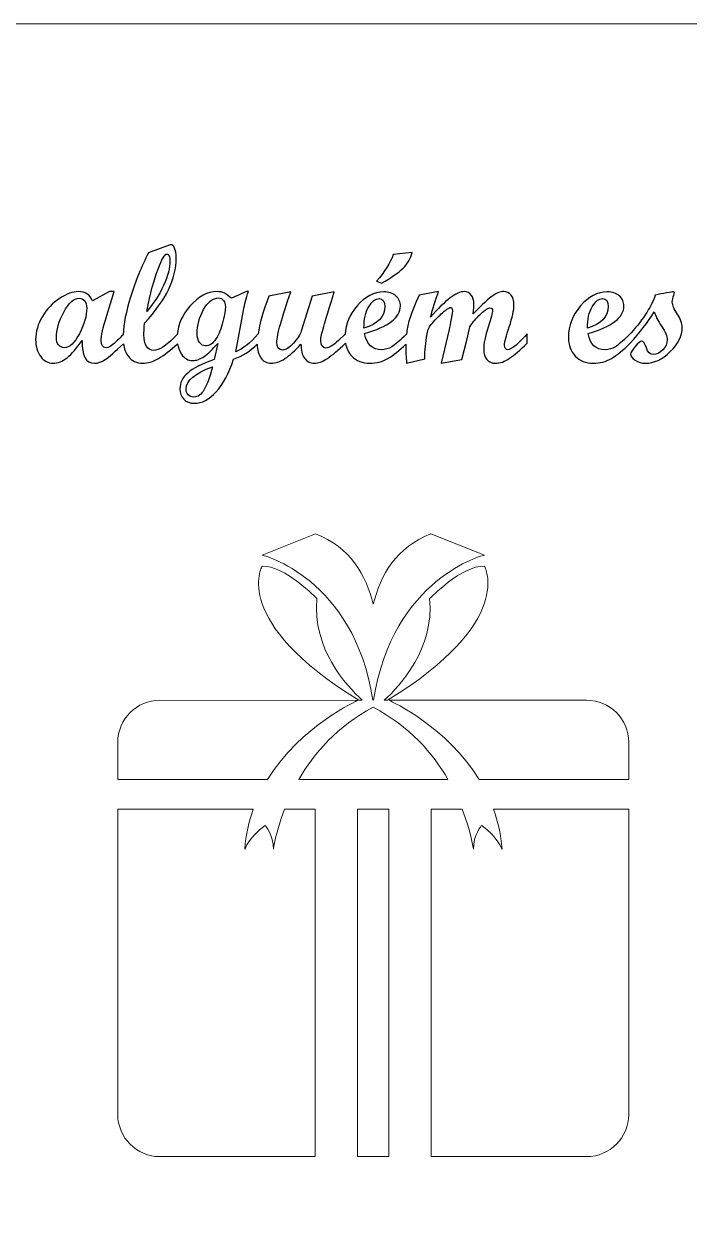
# Model space of a CAD drawing. Header units: millimetres. Extents: x 8111 to 9232, y 1489 to 2404.
# Drawn here: x 9042.8 to 9136.4, y 2107.6 to 2274.7 of the extents above; entities that cross this region are included whole.
import ezdxf

# ---------------------------------------------------------------- set-up
doc = ezdxf.new("R2010")
doc.units = ezdxf.units.MM
doc.header["$MEASUREMENT"] = 0
doc.layers.add('Camada 1', color=7, linetype='Continuous')

msp = doc.modelspace()

# ---------------------------------------------------------------- linework, layer by layer
at = {"layer": 'Camada 1', "color": 250, "lineweight": 20}
for points, knots in [([(8951.9421, 1934.7116), (9073.2673, 1934.7116), (9102.3449, 1934.7112), (9231.9422, 1934.7112), (9231.9422, 1934.7112), (9231.9422, 1934.7112), (9231.9422, 2274.7112), (9231.9422, 2274.7112), (9231.9422, 2274.7112), (9102.1938, 2274.7112), (9073.5808, 2274.7112), (8951.9421, 2274.7112), (8951.9421, 2274.7112), (8941.5139, 2274.7112), (8930.8703, 2274.7112), (8920.4421, 2274.7112), (8920.4421, 2274.7112), (8920.4421, 2274.7112), (8905.4421, 2274.7112), (8905.4421, 2274.7112), (8905.4421, 2274.7112), (8905.4421, 2274.7112), (8905.4421, 2271.7114), (8905.4421, 2271.7114), (8905.4421, 2271.7114), (8905.4421, 2271.7114), (8861.4421, 2271.7114), (8861.4421, 2271.7114), (8861.4421, 2271.7114), (8861.4421, 2271.7114), (8861.4421, 2274.7112), (8861.4421, 2274.7112), (8861.4421, 2274.7112), (8861.4421, 2274.7112), (8846.4421, 2274.7112), (8846.4421, 2274.7112), (8846.4421, 2274.7112), (8846.4421, 2274.7112), (8846.4421, 1934.7116), (8846.4421, 1934.7116), (8846.4421, 1934.7116), (8846.4421, 1934.7116), (8861.4421, 1934.7116), (8861.4421, 1934.7116), (8861.4421, 1934.7116), (8861.4421, 1934.7116), (8861.4421, 1937.7114), (8861.4421, 1937.7114), (8861.4421, 1937.7114), (8861.4421, 1937.7114), (8905.4421, 1937.7114), (8905.4421, 1937.7114), (8905.4421, 1937.7114), (8905.4421, 1937.7114), (8905.4421, 1934.7116), (8905.4421, 1934.7116), (8905.4421, 1934.7116), (8905.4421, 1934.7116), (8920.4421, 1934.7116), (8920.4421, 1934.7116), (8920.4421, 1934.7116), (8930.8703, 1934.7116), (8941.5139, 1934.7116), (8951.9421, 1934.7116)], [0, 0, 0, 0, 0.05882353, 0.05882353, 0.05882353, 0.05882353, 0.11764706, 0.11764706, 0.11764706, 0.11764706, 0.17647059, 0.17647059, 0.17647059, 0.17647059, 0.23529412, 0.23529412, 0.23529412, 0.23529412, 0.29411765, 0.29411765, 0.29411765, 0.29411765, 0.35294118, 0.35294118, 0.35294118, 0.35294118, 0.41176471, 0.41176471, 0.41176471, 0.41176471, 0.47058824, 0.47058824, 0.47058824, 0.47058824, 0.52941176, 0.52941176, 0.52941176, 0.52941176, 0.58823529, 0.58823529, 0.58823529, 0.58823529, 0.64705882, 0.64705882, 0.64705882, 0.64705882, 0.70588235, 0.70588235, 0.70588235, 0.70588235, 0.76470588, 0.76470588, 0.76470588, 0.76470588, 0.82352941, 0.82352941, 0.82352941, 0.82352941, 0.88235294, 0.88235294, 0.88235294, 0.88235294, 1, 1, 1, 1]), ([(9083.8436, 2202.977), (9088.661, 2201.1442), (9090.9461, 2197.2045), (9091.9449, 2193.0689), (9091.9449, 2193.0689), (9092.9504, 2197.2045), (9095.2272, 2201.1442), (9100.0496, 2202.977), (9100.0496, 2202.977), (9100.0496, 2202.977), (9107.5826, 2199.9965), (9107.5826, 2199.9965), (9107.5826, 2199.9965), (9107.5826, 2199.9965), (9094.6706, 2196.8471), (9091.9878, 2179.5826), (9091.9878, 2179.5826), (9091.9601, 2179.6179), (9091.9601, 2179.6255), (9091.9449, 2179.6877), (9091.9449, 2179.6877), (9091.934, 2179.6255), (9091.9281, 2179.6179), (9091.9046, 2179.5826), (9091.9046, 2179.5826), (9089.2226, 2196.8471), (9076.3047, 2199.9965), (9076.3047, 2199.9965), (9076.3047, 2199.9965), (9076.3047, 2199.9965), (9083.8436, 2202.977), (9083.8436, 2202.977)], [0, 0, 0, 0, 0.11111111, 0.11111111, 0.11111111, 0.11111111, 0.22222222, 0.22222222, 0.22222222, 0.22222222, 0.33333333, 0.33333333, 0.33333333, 0.33333333, 0.44444444, 0.44444444, 0.44444444, 0.44444444, 0.55555556, 0.55555556, 0.55555556, 0.55555556, 0.66666667, 0.66666667, 0.66666667, 0.66666667, 0.77777778, 0.77777778, 0.77777778, 0.77777778, 1, 1, 1, 1]), ([(9076.3047, 2198.421), (9079.4583, 2198.595), (9084.0176, 2193.8642), (9084.0176, 2193.8642), (9084.0176, 2193.8642), (9083.3425, 2186.8676), (9088.1305, 2181.6449), (9090.4013, 2179.5826), (9090.4013, 2179.5826), (9090.4013, 2179.5826), (9089.9297, 2179.5826), (9089.9297, 2179.5826), (9089.9297, 2179.5826), (9071.8412, 2190.6391), (9076.3047, 2198.421), (9076.3047, 2198.421)], [0, 0, 0, 0, 0.2, 0.2, 0.2, 0.2, 0.4, 0.4, 0.4, 0.4, 0.6, 0.6, 0.6, 0.6, 1, 1, 1, 1]), ([(9093.9585, 2179.5826), (9093.9585, 2179.5826), (9093.4894, 2179.5826), (9093.4894, 2179.5826), (9093.4894, 2179.5826), (9095.7568, 2181.6449), (9100.5448, 2186.8676), (9099.8756, 2193.8642), (9099.8756, 2193.8642), (9099.8756, 2193.8642), (9104.429, 2198.595), (9107.5826, 2198.421), (9107.5826, 2198.421), (9107.5826, 2198.421), (9112.0495, 2190.6391), (9093.9585, 2179.5826)], [0, 0, 0, 0, 0.2, 0.2, 0.2, 0.2, 0.4, 0.4, 0.4, 0.4, 0.6, 0.6, 0.6, 0.6, 1, 1, 1, 1]), ([(9056.0152, 2173.6512), (9056.0152, 2176.9267), (9058.6711, 2179.5826), (9061.9466, 2179.5826), (9061.9466, 2179.5826), (9061.9466, 2179.5826), (9089.7851, 2179.5641), (9089.7851, 2179.5641), (9089.7851, 2179.5641), (9089.7699, 2179.5641), (9081.7586, 2176.0187), (9077.095, 2168.4504), (9077.095, 2168.4504), (9077.095, 2168.4504), (9056.0152, 2168.4504), (9056.0152, 2168.4504), (9056.0152, 2168.4504), (9056.0152, 2168.4504), (9056.0152, 2173.6512), (9056.0152, 2173.6512)], [0, 0, 0, 0, 0.16666667, 0.16666667, 0.16666667, 0.16666667, 0.33333333, 0.33333333, 0.33333333, 0.33333333, 0.5, 0.5, 0.5, 0.5, 0.66666667, 0.66666667, 0.66666667, 0.66666667, 1, 1, 1, 1]), ([(9121.9407, 2179.5826), (9125.2162, 2179.5826), (9127.8696, 2176.9267), (9127.8696, 2173.6512), (9127.8696, 2173.6512), (9127.8696, 2173.6512), (9127.8696, 2168.4504), (9127.8696, 2168.4504), (9127.8696, 2168.4504), (9127.8696, 2168.4504), (9106.8386, 2168.4504), (9106.8386, 2168.4504), (9106.8386, 2168.4504), (9102.3146, 2175.7985), (9094.6328, 2179.3514), (9094.1846, 2179.5683), (9094.1846, 2179.5683), (9094.1846, 2179.5683), (9121.9407, 2179.5826), (9121.9407, 2179.5826)], [0, 0, 0, 0, 0.16666667, 0.16666667, 0.16666667, 0.16666667, 0.33333333, 0.33333333, 0.33333333, 0.33333333, 0.5, 0.5, 0.5, 0.5, 0.66666667, 0.66666667, 0.66666667, 0.66666667, 1, 1, 1, 1]), ([(9081.4895, 2168.4504), (9083.5922, 2172.0925), (9086.8736, 2175.9599), (9091.9483, 2178.5838), (9091.9483, 2178.5838), (9097.0431, 2175.9599), (9100.3447, 2172.0975), (9102.4474, 2168.4504), (9102.4474, 2168.4504), (9102.4474, 2168.4504), (9081.4895, 2168.4504), (9081.4895, 2168.4504)], [0, 0, 0, 0, 0.25, 0.25, 0.25, 0.25, 0.5, 0.5, 0.5, 0.5, 1, 1, 1, 1]), ([(9056.0152, 2164.2467), (9056.0152, 2164.2467), (9075.0797, 2164.2467), (9075.0797, 2164.2467), (9075.0797, 2164.2467), (9074.4626, 2162.519), (9074.0221, 2160.6551), (9073.8859, 2158.6189), (9073.8859, 2158.6189), (9073.8859, 2158.6189), (9074.4307, 2160.3188), (9076.7419, 2161.9683), (9076.7419, 2161.9683), (9076.7419, 2161.9683), (9077.95, 2160.5946), (9077.8979, 2158.6146), (9077.8979, 2158.6146), (9077.8979, 2158.6146), (9078.2216, 2161.0116), (9079.4793, 2164.2467), (9079.4793, 2164.2467), (9079.4793, 2164.2467), (9083.7948, 2164.2467), (9083.7948, 2164.2467), (9083.7948, 2164.2467), (9083.7948, 2164.2467), (9083.7948, 2115.4016), (9083.7948, 2115.4016), (9083.7948, 2115.4016), (9083.7948, 2115.4016), (9061.9466, 2115.4016), (9061.9466, 2115.4016), (9061.9466, 2115.4016), (9058.6711, 2115.4016), (9056.0152, 2118.0592), (9056.0152, 2121.3347), (9056.0152, 2121.3347), (9056.0152, 2121.3347), (9056.0152, 2164.2467), (9056.0152, 2164.2467)], [0, 0, 0, 0, 0.09090909, 0.09090909, 0.09090909, 0.09090909, 0.18181818, 0.18181818, 0.18181818, 0.18181818, 0.27272727, 0.27272727, 0.27272727, 0.27272727, 0.36363636, 0.36363636, 0.36363636, 0.36363636, 0.45454545, 0.45454545, 0.45454545, 0.45454545, 0.54545455, 0.54545455, 0.54545455, 0.54545455, 0.63636364, 0.63636364, 0.63636364, 0.63636364, 0.72727273, 0.72727273, 0.72727273, 0.72727273, 0.81818182, 0.81818182, 0.81818182, 0.81818182, 1, 1, 1, 1]), ([(9094.1317, 2164.2467), (9094.1317, 2164.2467), (9094.1317, 2115.4016), (9094.1317, 2115.4016), (9094.1317, 2115.4016), (9094.1317, 2115.4016), (9089.7523, 2115.4016), (9089.7523, 2115.4016), (9089.7523, 2115.4016), (9089.7523, 2115.4016), (9089.7523, 2164.2467), (9089.7523, 2164.2467), (9089.7523, 2164.2467), (9089.7523, 2164.2467), (9094.1317, 2164.2467), (9094.1317, 2164.2467)], [0, 0, 0, 0, 0.2, 0.2, 0.2, 0.2, 0.4, 0.4, 0.4, 0.4, 0.6, 0.6, 0.6, 0.6, 1, 1, 1, 1]), ([(9100.0933, 2164.2467), (9100.0933, 2164.2467), (9104.461, 2164.2467), (9104.461, 2164.2467), (9104.461, 2164.2467), (9105.712, 2161.0116), (9106.0424, 2158.6146), (9106.0424, 2158.6146), (9106.0424, 2158.6146), (9105.9844, 2160.5946), (9107.195, 2161.9683), (9107.195, 2161.9683), (9107.195, 2161.9683), (9109.5037, 2160.3188), (9110.0535, 2158.6189), (9110.0535, 2158.6189), (9110.0535, 2158.6189), (9109.9089, 2160.6551), (9109.4718, 2162.519), (9108.8547, 2164.2467), (9108.8547, 2164.2467), (9108.8547, 2164.2467), (9127.8696, 2164.2467), (9127.8696, 2164.2467), (9127.8696, 2164.2467), (9127.8696, 2164.2467), (9127.8696, 2121.3347), (9127.8696, 2121.3347), (9127.8696, 2121.3347), (9127.8696, 2118.0592), (9125.2162, 2115.4016), (9121.9407, 2115.4016), (9121.9407, 2115.4016), (9121.9407, 2115.4016), (9100.0933, 2115.4016), (9100.0933, 2115.4016), (9100.0933, 2115.4016), (9100.0933, 2115.4016), (9100.0933, 2164.2467), (9100.0933, 2164.2467)], [0, 0, 0, 0, 0.09090909, 0.09090909, 0.09090909, 0.09090909, 0.18181818, 0.18181818, 0.18181818, 0.18181818, 0.27272727, 0.27272727, 0.27272727, 0.27272727, 0.36363636, 0.36363636, 0.36363636, 0.36363636, 0.45454545, 0.45454545, 0.45454545, 0.45454545, 0.54545455, 0.54545455, 0.54545455, 0.54545455, 0.63636364, 0.63636364, 0.63636364, 0.63636364, 0.72727273, 0.72727273, 0.72727273, 0.72727273, 0.81818182, 0.81818182, 0.81818182, 0.81818182, 1, 1, 1, 1])]:
    msp.add_open_spline(points, degree=3, knots=knots, dxfattribs=at)
at = {"layer": 'Camada 1', "color": 114}
for points, knots in [([(9113.5795, 2229.772), (9112.6217, 2228.8377), (9111.8013, 2228.139), (9111.1182, 2227.6718), (9111.1182, 2227.6718), (9110.4352, 2227.2047), (9109.7718, 2226.9692), (9109.1241, 2226.9692), (9109.1241, 2226.9692), (9108.6177, 2226.9692), (9108.2173, 2227.1458), (9107.9228, 2227.4952), (9107.9228, 2227.4952), (9107.6284, 2227.8446), (9107.4793, 2228.3117), (9107.4793, 2228.9044), (9107.4793, 2228.9044), (9107.4793, 2229.7327), (9107.6873, 2230.7848), (9108.0995, 2232.0606), (9108.0995, 2232.0606), (9108.5156, 2233.3364), (9108.7197, 2234.1097), (9108.7197, 2234.3806), (9108.7197, 2234.3806), (9108.7197, 2234.62), (9108.5941, 2234.7417), (9108.3389, 2234.7417), (9108.3389, 2234.7417), (9108.2644, 2234.7417), (9108.1702, 2234.7142), (9108.0642, 2234.6632), (9108.0642, 2234.6632), (9107.9464, 2234.6082), (9107.8169, 2234.5337), (9107.6716, 2234.4316), (9107.6716, 2234.4316), (9107.5264, 2234.3256), (9107.3654, 2234.1961), (9107.1966, 2234.043), (9107.1966, 2234.043), (9107.0278, 2233.8899), (9106.8512, 2233.7172), (9106.6667, 2233.517), (9106.6667, 2233.517), (9106.4665, 2233.3207), (9106.2663, 2233.1008), (9106.0661, 2232.8653), (9106.0661, 2232.8653), (9105.7285, 2232.4688), (9105.5283, 2232.1391), (9105.4655, 2231.8722), (9105.4655, 2231.8722), (9105.4655, 2231.8722), (9105.0925, 2230.2195), (9105.0925, 2230.2195), (9105.0925, 2230.2195), (9105.0925, 2230.2195), (9104.4095, 2227.4991), (9104.4095, 2227.4991), (9104.4095, 2227.4991), (9104.4095, 2227.4991), (9101.4967, 2226.9692), (9101.4967, 2226.9692), (9101.4967, 2226.9692), (9101.4967, 2226.9692), (9102.6116, 2231.7151), (9102.6116, 2231.7151), (9102.6116, 2231.7151), (9102.698, 2232.0606), (9102.7961, 2232.567), (9102.9099, 2233.2304), (9102.9099, 2233.2304), (9103.0277, 2233.8938), (9103.0827, 2234.2942), (9103.0827, 2234.4237), (9103.0827, 2234.4237), (9103.0827, 2234.6828), (9102.9963, 2234.8124), (9102.8196, 2234.8124), (9102.8196, 2234.8124), (9102.7647, 2234.8124), (9102.6901, 2234.7849), (9102.588, 2234.7299), (9102.588, 2234.7299), (9102.4742, 2234.6789), (9102.3447, 2234.5965), (9102.1994, 2234.4905), (9102.1994, 2234.4905), (9102.0306, 2234.3688), (9101.85, 2234.2196), (9101.6616, 2234.0508), (9101.6616, 2234.0508), (9101.4536, 2233.8663), (9101.2298, 2233.6583), (9100.9943, 2233.4188), (9100.9943, 2233.4188), (9100.743, 2233.1676), (9100.48, 2232.8849), (9100.2131, 2232.5787), (9100.2131, 2232.5787), (9099.848, 2232.1626), (9099.6164, 2231.6798), (9099.5261, 2231.1263), (9099.5261, 2231.1263), (9099.4044, 2230.4668), (9099.322, 2229.8741), (9099.2788, 2229.352), (9099.2788, 2229.352), (9099.2278, 2228.8299), (9099.1964, 2228.2489), (9099.1885, 2227.6051), (9099.1885, 2227.6051), (9099.1885, 2227.6051), (9096.6212, 2226.9927), (9096.6212, 2226.9927), (9096.6212, 2226.9927), (9096.5584, 2227.876), (9096.527, 2228.614), (9096.527, 2229.2067), (9096.527, 2229.2067), (9096.527, 2229.362), (9096.5288, 2229.515), (9096.5323, 2229.6658), (9096.5323, 2229.6658), (9095.6024, 2228.7618), (9094.7669, 2228.0906), (9094.0186, 2227.6522), (9094.0186, 2227.6522), (9093.2453, 2227.1968), (9092.3896, 2226.9692), (9091.4553, 2226.9692), (9091.4553, 2226.9692), (9090.415, 2226.9692), (9089.5749, 2227.3028), (9088.9351, 2227.9702), (9088.9351, 2227.9702), (9088.4682, 2228.4599), (9088.1707, 2229.0606), (9088.0439, 2229.7719), (9088.0439, 2229.7719), (9087.0311, 2228.8141), (9086.1872, 2228.1076), (9085.5042, 2227.6522), (9085.5042, 2227.6522), (9084.8211, 2227.1968), (9084.2088, 2226.9692), (9083.6631, 2226.9692), (9083.6631, 2226.9692), (9083.0586, 2226.9692), (9082.5954, 2227.2125), (9082.2695, 2227.6954), (9082.2695, 2227.6954), (9081.9437, 2228.1782), (9081.7789, 2228.8338), (9081.7789, 2229.666), (9081.7789, 2229.666), (9080.9388, 2228.7435), (9080.1812, 2228.0644), (9079.5177, 2227.6247), (9079.5177, 2227.6247), (9078.8504, 2227.189), (9078.1988, 2226.9692), (9077.5628, 2226.9692), (9077.5628, 2226.9692), (9076.9818, 2226.9692), (9076.5108, 2227.2086), (9076.1614, 2227.6915), (9076.1614, 2227.6915), (9075.8086, 2228.1736), (9075.632, 2228.824), (9075.6315, 2229.6506), (9075.6315, 2229.6506), (9074.6873, 2228.7033), (9073.5724, 2227.9981), (9072.283, 2227.5384), (9072.283, 2227.5384), (9071.647, 2225.552), (9070.8384, 2224.025), (9069.8609, 2222.9494), (9069.8609, 2222.9494), (9068.8835, 2221.8777), (9067.8471, 2221.3399), (9066.7519, 2221.3399), (9066.7519, 2221.3399), (9066.1513, 2221.3399), (9065.6684, 2221.5284), (9065.3034, 2221.9052), (9065.3034, 2221.9052), (9064.9344, 2222.2781), (9064.7499, 2222.7728), (9064.7499, 2223.3851), (9064.7499, 2223.3851), (9064.7499, 2224.2056), (9065.1149, 2224.9436), (9065.849, 2225.5952), (9065.849, 2225.5952), (9066.5792, 2226.2469), (9067.8236, 2226.8749), (9069.5783, 2227.4795), (9069.5783, 2227.4795), (9069.5783, 2227.4795), (9070.0729, 2229.7484), (9070.0729, 2229.7484), (9070.0729, 2229.7484), (9069.3388, 2228.9202), (9068.7029, 2228.3156), (9068.1651, 2227.927), (9068.1651, 2227.927), (9067.6273, 2227.5384), (9067.0895, 2227.346), (9066.5438, 2227.346), (9066.5438, 2227.346), (9065.9079, 2227.346), (9065.3897, 2227.6444), (9064.9815, 2228.245), (9064.9815, 2228.245), (9064.7055, 2228.6549), (9064.5229, 2229.1471), (9064.4347, 2229.7241), (9064.4347, 2229.7241), (9063.416, 2228.7907), (9062.5188, 2228.1), (9061.7468, 2227.6522), (9061.7468, 2227.6522), (9060.9578, 2227.1968), (9060.212, 2226.9692), (9059.4975, 2226.9692), (9059.4975, 2226.9692), (9058.6771, 2226.9692), (9058.0176, 2227.2871), (9057.5151, 2227.9231), (9057.5151, 2227.9231), (9057.1411, 2228.3965), (9056.9064, 2228.9917), (9056.8107, 2229.7071), (9056.8107, 2229.7071), (9055.6216, 2228.5816), (9054.7652, 2227.8419), (9054.2452, 2227.4991), (9054.2452, 2227.4991), (9053.7152, 2227.1458), (9053.2128, 2226.9692), (9052.7299, 2226.9692), (9052.7299, 2226.9692), (9051.5169, 2226.9692), (9050.9438, 2228.0408), (9051.0145, 2230.1842), (9051.0145, 2230.1842), (9050.249, 2229.085), (9049.5424, 2228.2764), (9048.8947, 2227.7543), (9048.8947, 2227.7543), (9048.247, 2227.2322), (9047.5796, 2226.9692), (9046.8887, 2226.9692), (9046.8887, 2226.9692), (9046.2175, 2226.9692), (9045.6443, 2227.2871), (9045.1733, 2227.9191), (9045.1733, 2227.9191), (9044.7022, 2228.5551), (9044.4667, 2229.3323), (9044.4667, 2230.2509), (9044.4667, 2230.2509), (9044.4667, 2231.405), (9044.7807, 2232.5042), (9045.4127, 2233.5484), (9045.4127, 2233.5484), (9046.0447, 2234.5925), (9046.8573, 2235.4365), (9047.8426, 2236.0803), (9047.8426, 2236.0803), (9048.8319, 2236.728), (9049.7073, 2237.0499), (9050.4649, 2237.0499), (9050.4649, 2237.0499), (9051.4227, 2237.0499), (9052.094, 2236.6103), (9052.4748, 2235.727), (9052.4748, 2235.727), (9052.4748, 2235.727), (9054.8379, 2237.0499), (9054.8379, 2237.0499), (9054.8379, 2237.0499), (9054.8379, 2237.0499), (9055.4856, 2237.0499), (9055.4856, 2237.0499), (9055.4856, 2237.0499), (9055.4856, 2237.0499), (9054.465, 2233.6622), (9054.465, 2233.6622), (9054.465, 2233.6622), (9053.9351, 2231.9585), (9053.672, 2230.7926), (9053.672, 2230.1606), (9053.672, 2230.1606), (9053.672, 2229.4933), (9053.9076, 2229.1596), (9054.3747, 2229.1596), (9054.3747, 2229.1596), (9054.6731, 2229.1596), (9055.0028, 2229.3206), (9055.36, 2229.6385), (9055.36, 2229.6385), (9055.7012, 2229.9389), (9056.1719, 2230.3862), (9056.7721, 2230.9841), (9056.7721, 2230.9841), (9056.8355, 2232.4925), (9057.1808, 2234.2584), (9057.8056, 2236.2845), (9057.8056, 2236.2845), (9058.5004, 2238.5377), (9059.3483, 2240.6182), (9060.3415, 2242.5182), (9060.3415, 2242.5182), (9060.3415, 2242.5182), (9063.2621, 2243.5977), (9063.2621, 2243.5977), (9063.2621, 2243.5977), (9063.3524, 2243.6291), (9063.423, 2243.6448), (9063.4702, 2243.6448), (9063.4702, 2243.6448), (9063.69, 2243.6448), (9063.8745, 2243.4839), (9064.0158, 2243.1581), (9064.0158, 2243.1581), (9064.1571, 2242.8322), (9064.2278, 2242.3926), (9064.2278, 2241.8391), (9064.2278, 2241.8391), (9064.2278, 2240.2767), (9063.8666, 2238.7615), (9063.1483, 2237.2972), (9063.1483, 2237.2972), (9062.4299, 2235.833), (9061.3033, 2234.2667), (9059.7723, 2232.6062), (9059.7723, 2232.6062), (9059.7134, 2231.8054), (9059.682, 2231.2558), (9059.682, 2230.9575), (9059.682, 2230.9575), (9059.682, 2230.2902), (9059.8037, 2229.7602), (9060.051, 2229.3716), (9060.051, 2229.3716), (9060.2944, 2228.979), (9060.6202, 2228.7828), (9061.0285, 2228.7828), (9061.0285, 2228.7828), (9061.4407, 2228.7828), (9061.8803, 2228.9319), (9062.3475, 2229.2303), (9062.3475, 2229.2303), (9062.7982, 2229.5181), (9063.479, 2230.1056), (9064.3867, 2230.9928), (9064.3867, 2230.9928), (9064.4818, 2232.4072), (9065.0739, 2233.7426), (9066.1631, 2234.993), (9066.1631, 2234.993), (9067.3564, 2236.363), (9068.6244, 2237.0499), (9069.9708, 2237.0499), (9069.9708, 2237.0499), (9070.7128, 2237.0499), (9071.3722, 2236.7359), (9071.9493, 2236.1078), (9071.9493, 2236.1078), (9072.2947, 2236.2334), (9072.7462, 2236.4218), (9073.2958, 2236.6731), (9073.2958, 2236.6731), (9073.2958, 2236.6731), (9074.1162, 2237.0499), (9074.1162, 2237.0499), (9074.1162, 2237.0499), (9074.1162, 2237.0499), (9074.3792, 2237.0499), (9074.3792, 2237.0499), (9074.3792, 2237.0499), (9074.0769, 2236.1392), (9073.8453, 2235.252), (9073.6844, 2234.3884), (9073.6844, 2234.3884), (9073.6844, 2234.3884), (9072.597, 2228.5943), (9072.597, 2228.5943), (9072.597, 2228.5943), (9073.622, 2228.9841), (9074.6702, 2229.8149), (9075.7493, 2231.0869), (9075.7493, 2231.0869), (9075.9612, 2232.5057), (9076.4589, 2234.2734), (9077.2409, 2236.3904), (9077.2409, 2236.3904), (9077.2409, 2236.3904), (9080.3343, 2237.0107), (9080.3343, 2237.0107), (9080.3343, 2237.0107), (9079.0585, 2233.3246), (9078.4068, 2230.9614), (9078.3872, 2229.9251), (9078.3872, 2229.9251), (9078.3872, 2229.191), (9078.6659, 2228.8259), (9079.2194, 2228.8259), (9079.2194, 2228.8259), (9079.6237, 2228.8259), (9080.1184, 2229.1478), (9080.715, 2229.7916), (9080.715, 2229.7916), (9081.3078, 2230.4393), (9081.6807, 2231.0046), (9081.826, 2231.4835), (9081.826, 2231.4835), (9081.826, 2231.4835), (9083.3334, 2236.3904), (9083.3334, 2236.3904), (9083.3334, 2236.3904), (9083.3334, 2236.3904), (9086.4659, 2237.0028), (9086.4659, 2237.0028), (9086.4659, 2237.0028), (9085.7436, 2234.7025), (9085.2451, 2233.0812), (9084.9742, 2232.1509), (9084.9742, 2232.1509), (9084.7073, 2231.2166), (9084.5699, 2230.561), (9084.5699, 2230.1842), (9084.5699, 2230.1842), (9084.5699, 2229.4658), (9084.8172, 2229.1086), (9085.3079, 2229.1086), (9085.3079, 2229.1086), (9085.7044, 2229.1086), (9086.2971, 2229.4697), (9087.0783, 2230.192), (9087.0783, 2230.192), (9087.0783, 2230.192), (9087.9867, 2231.0377), (9087.9867, 2231.0377), (9087.9867, 2231.0377), (9088.0781, 2232.497), (9088.6385, 2233.8262), (9089.6652, 2235.0283), (9089.6652, 2235.0283), (9090.7919, 2236.3433), (9092.0402, 2237.0028), (9093.4141, 2237.0028), (9093.4141, 2237.0028), (9094.1246, 2237.0028), (9094.6978, 2236.8183), (9095.1256, 2236.4493), (9095.1256, 2236.4493), (9095.5535, 2236.0843), (9095.7694, 2235.6014), (9095.7694, 2235.0008), (9095.7694, 2235.0008), (9095.7694, 2233.4149), (9094.0893, 2232.1273), (9090.7251, 2231.1381), (9090.7251, 2231.1381), (9091.0313, 2229.6307), (9091.8321, 2228.877), (9093.1236, 2228.877), (9093.1236, 2228.877), (9093.6261, 2228.877), (9094.1089, 2229.0144), (9094.5682, 2229.2852), (9094.5682, 2229.2852), (9095.0207, 2229.5544), (9095.7097, 2230.1492), (9096.6235, 2231.0734), (9096.6235, 2231.0734), (9096.6959, 2231.7276), (9096.809, 2232.3302), (9096.9628, 2232.881), (9096.9628, 2232.881), (9097.2532, 2233.9252), (9097.7282, 2235.1421), (9098.3877, 2236.5318), (9098.3877, 2236.5318), (9098.3877, 2236.5318), (9101.1434, 2237.0499), (9101.1434, 2237.0499), (9101.1434, 2237.0499), (9100.6567, 2235.8173), (9100.2798, 2234.6161), (9100.009, 2233.4502), (9100.009, 2233.4502), (9102.0738, 2235.8487), (9103.6519, 2237.0499), (9104.751, 2237.0499), (9104.751, 2237.0499), (9105.1514, 2237.0499), (9105.4733, 2236.8851), (9105.7245, 2236.5592), (9105.7245, 2236.5592), (9105.9719, 2236.2334), (9106.0975, 2235.8055), (9106.0975, 2235.2756), (9106.0975, 2235.2756), (9106.0975, 2235.0283), (9106.0582, 2234.5768), (9105.9836, 2233.9174), (9105.9836, 2233.9174), (9107.2712, 2235.2128), (9108.1976, 2236.0607), (9108.759, 2236.4572), (9108.759, 2236.4572), (9109.3164, 2236.8537), (9109.8346, 2237.0499), (9110.3096, 2237.0499), (9110.3096, 2237.0499), (9110.7296, 2237.0499), (9111.0711, 2236.8811), (9111.3381, 2236.5435), (9111.3381, 2236.5435), (9111.605, 2236.2059), (9111.7385, 2235.7781), (9111.7385, 2235.256), (9111.7385, 2235.256), (9111.7385, 2234.4355), (9111.5186, 2233.3796), (9111.0711, 2232.0881), (9111.0711, 2232.0881), (9110.6275, 2230.7926), (9110.4038, 2229.9408), (9110.4038, 2229.5247), (9110.4038, 2229.5247), (9110.4038, 2229.0929), (9110.5608, 2228.877), (9110.8748, 2228.877), (9110.8748, 2228.877), (9111.075, 2228.877), (9111.3538, 2229.0104), (9111.711, 2229.2734), (9111.711, 2229.2734), (9112.0682, 2229.5365), (9112.6884, 2230.141), (9113.5795, 2231.091), (9113.5795, 2231.091), (9113.5795, 2231.091), (9113.5795, 2229.772), (9113.5795, 2229.772)], [0, 0, 0, 0, 0.00719424, 0.00719424, 0.00719424, 0.00719424, 0.01438849, 0.01438849, 0.01438849, 0.01438849, 0.02158273, 0.02158273, 0.02158273, 0.02158273, 0.02877698, 0.02877698, 0.02877698, 0.02877698, 0.03597122, 0.03597122, 0.03597122, 0.03597122, 0.04316547, 0.04316547, 0.04316547, 0.04316547, 0.05035971, 0.05035971, 0.05035971, 0.05035971, 0.05755396, 0.05755396, 0.05755396, 0.05755396, 0.0647482, 0.0647482, 0.0647482, 0.0647482, 0.07194245, 0.07194245, 0.07194245, 0.07194245, 0.07913669, 0.07913669, 0.07913669, 0.07913669, 0.08633094, 0.08633094, 0.08633094, 0.08633094, 0.09352518, 0.09352518, 0.09352518, 0.09352518, 0.10071942, 0.10071942, 0.10071942, 0.10071942, 0.10791367, 0.10791367, 0.10791367, 0.10791367, 0.11510791, 0.11510791, 0.11510791, 0.11510791, 0.12230216, 0.12230216, 0.12230216, 0.12230216, 0.1294964, 0.1294964, 0.1294964, 0.1294964, 0.13669065, 0.13669065, 0.13669065, 0.13669065, 0.14388489, 0.14388489, 0.14388489, 0.14388489, 0.15107914, 0.15107914, 0.15107914, 0.15107914, 0.15827338, 0.15827338, 0.15827338, 0.15827338, 0.16546763, 0.16546763, 0.16546763, 0.16546763, 0.17266187, 0.17266187, 0.17266187, 0.17266187, 0.17985612, 0.17985612, 0.17985612, 0.17985612, 0.18705036, 0.18705036, 0.18705036, 0.18705036, 0.1942446, 0.1942446, 0.1942446, 0.1942446, 0.20143885, 0.20143885, 0.20143885, 0.20143885, 0.20863309, 0.20863309, 0.20863309, 0.20863309, 0.21582734, 0.21582734, 0.21582734, 0.21582734, 0.22302158, 0.22302158, 0.22302158, 0.22302158, 0.23021583, 0.23021583, 0.23021583, 0.23021583, 0.23741007, 0.23741007, 0.23741007, 0.23741007, 0.24460432, 0.24460432, 0.24460432, 0.24460432, 0.25179856, 0.25179856, 0.25179856, 0.25179856, 0.25899281, 0.25899281, 0.25899281, 0.25899281, 0.26618705, 0.26618705, 0.26618705, 0.26618705, 0.27338129, 0.27338129, 0.27338129, 0.27338129, 0.28057554, 0.28057554, 0.28057554, 0.28057554, 0.28776978, 0.28776978, 0.28776978, 0.28776978, 0.29496403, 0.29496403, 0.29496403, 0.29496403, 0.30215827, 0.30215827, 0.30215827, 0.30215827, 0.30935252, 0.30935252, 0.30935252, 0.30935252, 0.31654676, 0.31654676, 0.31654676, 0.31654676, 0.32374101, 0.32374101, 0.32374101, 0.32374101, 0.33093525, 0.33093525, 0.33093525, 0.33093525, 0.3381295, 0.3381295, 0.3381295, 0.3381295, 0.34532374, 0.34532374, 0.34532374, 0.34532374, 0.35251799, 0.35251799, 0.35251799, 0.35251799, 0.35971223, 0.35971223, 0.35971223, 0.35971223, 0.36690647, 0.36690647, 0.36690647, 0.36690647, 0.37410072, 0.37410072, 0.37410072, 0.37410072, 0.38129496, 0.38129496, 0.38129496, 0.38129496, 0.38848921, 0.38848921, 0.38848921, 0.38848921, 0.39568345, 0.39568345, 0.39568345, 0.39568345, 0.4028777, 0.4028777, 0.4028777, 0.4028777, 0.41007194, 0.41007194, 0.41007194, 0.41007194, 0.41726619, 0.41726619, 0.41726619, 0.41726619, 0.42446043, 0.42446043, 0.42446043, 0.42446043, 0.43165468, 0.43165468, 0.43165468, 0.43165468, 0.43884892, 0.43884892, 0.43884892, 0.43884892, 0.44604317, 0.44604317, 0.44604317, 0.44604317, 0.45323741, 0.45323741, 0.45323741, 0.45323741, 0.46043165, 0.46043165, 0.46043165, 0.46043165, 0.4676259, 0.4676259, 0.4676259, 0.4676259, 0.47482014, 0.47482014, 0.47482014, 0.47482014, 0.48201439, 0.48201439, 0.48201439, 0.48201439, 0.48920863, 0.48920863, 0.48920863, 0.48920863, 0.49640288, 0.49640288, 0.49640288, 0.49640288, 0.50359712, 0.50359712, 0.50359712, 0.50359712, 0.51079137, 0.51079137, 0.51079137, 0.51079137, 0.51798561, 0.51798561, 0.51798561, 0.51798561, 0.52517986, 0.52517986, 0.52517986, 0.52517986, 0.5323741, 0.5323741, 0.5323741, 0.5323741, 0.53956835, 0.53956835, 0.53956835, 0.53956835, 0.54676259, 0.54676259, 0.54676259, 0.54676259, 0.55395683, 0.55395683, 0.55395683, 0.55395683, 0.56115108, 0.56115108, 0.56115108, 0.56115108, 0.56834532, 0.56834532, 0.56834532, 0.56834532, 0.57553957, 0.57553957, 0.57553957, 0.57553957, 0.58273381, 0.58273381, 0.58273381, 0.58273381, 0.58992806, 0.58992806, 0.58992806, 0.58992806, 0.5971223, 0.5971223, 0.5971223, 0.5971223, 0.60431655, 0.60431655, 0.60431655, 0.60431655, 0.61151079, 0.61151079, 0.61151079, 0.61151079, 0.61870504, 0.61870504, 0.61870504, 0.61870504, 0.62589928, 0.62589928, 0.62589928, 0.62589928, 0.63309353, 0.63309353, 0.63309353, 0.63309353, 0.64028777, 0.64028777, 0.64028777, 0.64028777, 0.64748201, 0.64748201, 0.64748201, 0.64748201, 0.65467626, 0.65467626, 0.65467626, 0.65467626, 0.6618705, 0.6618705, 0.6618705, 0.6618705, 0.66906475, 0.66906475, 0.66906475, 0.66906475, 0.67625899, 0.67625899, 0.67625899, 0.67625899, 0.68345324, 0.68345324, 0.68345324, 0.68345324, 0.69064748, 0.69064748, 0.69064748, 0.69064748, 0.69784173, 0.69784173, 0.69784173, 0.69784173, 0.70503597, 0.70503597, 0.70503597, 0.70503597, 0.71223022, 0.71223022, 0.71223022, 0.71223022, 0.71942446, 0.71942446, 0.71942446, 0.71942446, 0.72661871, 0.72661871, 0.72661871, 0.72661871, 0.73381295, 0.73381295, 0.73381295, 0.73381295, 0.74100719, 0.74100719, 0.74100719, 0.74100719, 0.74820144, 0.74820144, 0.74820144, 0.74820144, 0.75539568, 0.75539568, 0.75539568, 0.75539568, 0.76258993, 0.76258993, 0.76258993, 0.76258993, 0.76978417, 0.76978417, 0.76978417, 0.76978417, 0.77697842, 0.77697842, 0.77697842, 0.77697842, 0.78417266, 0.78417266, 0.78417266, 0.78417266, 0.79136691, 0.79136691, 0.79136691, 0.79136691, 0.79856115, 0.79856115, 0.79856115, 0.79856115, 0.8057554, 0.8057554, 0.8057554, 0.8057554, 0.81294964, 0.81294964, 0.81294964, 0.81294964, 0.82014388, 0.82014388, 0.82014388, 0.82014388, 0.82733813, 0.82733813, 0.82733813, 0.82733813, 0.83453237, 0.83453237, 0.83453237, 0.83453237, 0.84172662, 0.84172662, 0.84172662, 0.84172662, 0.84892086, 0.84892086, 0.84892086, 0.84892086, 0.85611511, 0.85611511, 0.85611511, 0.85611511, 0.86330935, 0.86330935, 0.86330935, 0.86330935, 0.8705036, 0.8705036, 0.8705036, 0.8705036, 0.87769784, 0.87769784, 0.87769784, 0.87769784, 0.88489209, 0.88489209, 0.88489209, 0.88489209, 0.89208633, 0.89208633, 0.89208633, 0.89208633, 0.89928058, 0.89928058, 0.89928058, 0.89928058, 0.90647482, 0.90647482, 0.90647482, 0.90647482, 0.91366906, 0.91366906, 0.91366906, 0.91366906, 0.92086331, 0.92086331, 0.92086331, 0.92086331, 0.92805755, 0.92805755, 0.92805755, 0.92805755, 0.9352518, 0.9352518, 0.9352518, 0.9352518, 0.94244604, 0.94244604, 0.94244604, 0.94244604, 0.94964029, 0.94964029, 0.94964029, 0.94964029, 0.95683453, 0.95683453, 0.95683453, 0.95683453, 0.96402878, 0.96402878, 0.96402878, 0.96402878, 0.97122302, 0.97122302, 0.97122302, 0.97122302, 0.97841727, 0.97841727, 0.97841727, 0.97841727, 0.98561151, 0.98561151, 0.98561151, 0.98561151, 1, 1, 1, 1]), ([(9060.0824, 2234.2707), (9061.056, 2235.3541), (9061.845, 2236.5671), (9062.4495, 2237.9135), (9062.4495, 2237.9135), (9063.054, 2239.2561), (9063.3563, 2240.4141), (9063.3563, 2241.3798), (9063.3563, 2241.3798), (9063.3563, 2241.6664), (9063.3131, 2241.894), (9063.2307, 2242.0668), (9063.2307, 2242.0668), (9063.1443, 2242.2395), (9063.0383, 2242.3258), (9062.9088, 2242.3258), (9062.9088, 2242.3258), (9062.6262, 2242.3258), (9062.214, 2241.6193), (9061.6762, 2240.2061), (9061.6762, 2240.2061), (9061.1345, 2238.7929), (9060.6045, 2236.8144), (9060.0824, 2234.2707)], [0, 0, 0, 0, 0.14285714, 0.14285714, 0.14285714, 0.14285714, 0.28571429, 0.28571429, 0.28571429, 0.28571429, 0.42857143, 0.42857143, 0.42857143, 0.42857143, 0.57142857, 0.57142857, 0.57142857, 0.57142857, 0.71428571, 0.71428571, 0.71428571, 0.71428571, 1, 1, 1, 1]), ([(9097.4182, 2242.5378), (9097.2101, 2241.7017), (9096.7822, 2240.9676), (9096.1345, 2240.3317), (9096.1345, 2240.3317), (9095.4868, 2239.6957), (9094.4858, 2239.0009), (9093.1276, 2238.2511), (9093.1276, 2238.2511), (9093.1276, 2238.2511), (9092.4249, 2238.4945), (9092.4249, 2238.4945), (9092.4249, 2238.4945), (9093.5594, 2239.8174), (9094.3366, 2241.0736), (9094.7566, 2242.263), (9094.7566, 2242.263), (9094.7566, 2242.263), (9097.4182, 2242.5378), (9097.4182, 2242.5378)], [0, 0, 0, 0, 0.16666667, 0.16666667, 0.16666667, 0.16666667, 0.33333333, 0.33333333, 0.33333333, 0.33333333, 0.5, 0.5, 0.5, 0.5, 0.66666667, 0.66666667, 0.66666667, 0.66666667, 1, 1, 1, 1]), ([(9131.6095, 2236.5318), (9132.1394, 2236.6692), (9132.6733, 2236.783), (9133.2111, 2236.8694), (9133.2111, 2236.8694), (9133.745, 2236.9596), (9134.0669, 2237.0028), (9134.1768, 2237.0028), (9134.1768, 2237.0028), (9134.2514, 2237.0028), (9134.2906, 2236.9714), (9134.2906, 2236.9125), (9134.2906, 2236.9125), (9134.2906, 2236.7948), (9134.2592, 2236.677), (9134.1964, 2236.5553), (9134.1964, 2236.5553), (9134.0708, 2236.202), (9134.008, 2235.8644), (9134.008, 2235.5465), (9134.008, 2235.5465), (9134.0158, 2235.146), (9134.2474, 2234.6043), (9134.7067, 2233.9134), (9134.7067, 2233.9134), (9135.166, 2233.2225), (9135.3976, 2232.5827), (9135.3976, 2231.9899), (9135.3976, 2231.9899), (9135.3976, 2230.8201), (9134.8363, 2229.6896), (9133.7097, 2228.6022), (9133.7097, 2228.6022), (9132.5869, 2227.5148), (9131.4211, 2226.9692), (9130.2159, 2226.9692), (9130.2159, 2226.9692), (9129.6938, 2226.9692), (9129.2188, 2227.1066), (9128.787, 2227.3813), (9128.787, 2227.3813), (9128.3591, 2227.6561), (9128.1432, 2227.9505), (9128.1432, 2228.2646), (9128.1432, 2228.2646), (9128.1432, 2228.4491), (9128.3552, 2228.7985), (9128.7831, 2229.3088), (9128.7831, 2229.3088), (9129.2071, 2229.823), (9129.5133, 2230.0782), (9129.6978, 2230.0782), (9129.6978, 2230.0782), (9129.9411, 2230.0782), (9130.161, 2229.7641), (9130.3533, 2229.1361), (9130.3533, 2229.1361), (9130.5457, 2228.508), (9130.8754, 2228.1939), (9131.3426, 2228.1939), (9131.3426, 2228.1939), (9131.8136, 2228.1939), (9132.2533, 2228.4098), (9132.6615, 2228.8456), (9132.6615, 2228.8456), (9133.0737, 2229.2813), (9133.2778, 2229.7484), (9133.2778, 2230.2509), (9133.2778, 2230.2509), (9133.2857, 2230.7337), (9133.0266, 2231.3775), (9132.5045, 2232.1783), (9132.5045, 2232.1783), (9131.9785, 2232.9831), (9131.633, 2233.6543), (9131.4642, 2234.2), (9131.4642, 2234.2), (9130.5732, 2232.7672), (9129.4465, 2231.299), (9128.0804, 2229.7955), (9128.0804, 2229.7955), (9128.0804, 2229.7955), (9128.0687, 2229.7955), (9128.0687, 2229.7955), (9128.0687, 2229.7955), (9128.0687, 2229.7955), (9128.0687, 2229.772), (9128.0687, 2229.772), (9128.0687, 2229.772), (9127.0952, 2228.8142), (9126.2237, 2228.1076), (9125.4464, 2227.6522), (9125.4464, 2227.6522), (9124.6731, 2227.1968), (9123.8174, 2226.9692), (9122.8831, 2226.9692), (9122.8831, 2226.9692), (9121.8428, 2226.9692), (9121.0027, 2227.3028), (9120.3629, 2227.9702), (9120.3629, 2227.9702), (9119.723, 2228.6414), (9119.4011, 2229.5208), (9119.4011, 2230.6081), (9119.4011, 2230.6081), (9119.4011, 2232.2372), (9119.9664, 2233.7093), (9121.093, 2235.0283), (9121.093, 2235.0283), (9122.2197, 2236.3433), (9123.468, 2237.0028), (9124.8419, 2237.0028), (9124.8419, 2237.0028), (9125.5524, 2237.0028), (9126.1256, 2236.8183), (9126.5534, 2236.4493), (9126.5534, 2236.4493), (9126.9813, 2236.0843), (9127.1972, 2235.6014), (9127.1972, 2235.0008), (9127.1972, 2235.0008), (9127.1972, 2233.4149), (9125.5171, 2232.1273), (9122.1529, 2231.1381), (9122.1529, 2231.1381), (9122.4591, 2229.6307), (9123.2599, 2228.877), (9124.5514, 2228.877), (9124.5514, 2228.877), (9125.0539, 2228.877), (9125.5367, 2229.0144), (9125.996, 2229.2852), (9125.996, 2229.2852), (9126.4161, 2229.5351), (9127.0398, 2230.0653), (9127.858, 2230.8794), (9127.858, 2230.8794), (9129.7136, 2232.8601), (9130.9631, 2234.7442), (9131.6095, 2236.5318)], [0, 0, 0, 0, 0.02777778, 0.02777778, 0.02777778, 0.02777778, 0.05555556, 0.05555556, 0.05555556, 0.05555556, 0.08333333, 0.08333333, 0.08333333, 0.08333333, 0.11111111, 0.11111111, 0.11111111, 0.11111111, 0.13888889, 0.13888889, 0.13888889, 0.13888889, 0.16666667, 0.16666667, 0.16666667, 0.16666667, 0.19444444, 0.19444444, 0.19444444, 0.19444444, 0.22222222, 0.22222222, 0.22222222, 0.22222222, 0.25, 0.25, 0.25, 0.25, 0.27777778, 0.27777778, 0.27777778, 0.27777778, 0.30555556, 0.30555556, 0.30555556, 0.30555556, 0.33333333, 0.33333333, 0.33333333, 0.33333333, 0.36111111, 0.36111111, 0.36111111, 0.36111111, 0.38888889, 0.38888889, 0.38888889, 0.38888889, 0.41666667, 0.41666667, 0.41666667, 0.41666667, 0.44444444, 0.44444444, 0.44444444, 0.44444444, 0.47222222, 0.47222222, 0.47222222, 0.47222222, 0.5, 0.5, 0.5, 0.5, 0.52777778, 0.52777778, 0.52777778, 0.52777778, 0.55555556, 0.55555556, 0.55555556, 0.55555556, 0.58333333, 0.58333333, 0.58333333, 0.58333333, 0.61111111, 0.61111111, 0.61111111, 0.61111111, 0.63888889, 0.63888889, 0.63888889, 0.63888889, 0.66666667, 0.66666667, 0.66666667, 0.66666667, 0.69444444, 0.69444444, 0.69444444, 0.69444444, 0.72222222, 0.72222222, 0.72222222, 0.72222222, 0.75, 0.75, 0.75, 0.75, 0.77777778, 0.77777778, 0.77777778, 0.77777778, 0.80555556, 0.80555556, 0.80555556, 0.80555556, 0.83333333, 0.83333333, 0.83333333, 0.83333333, 0.86111111, 0.86111111, 0.86111111, 0.86111111, 0.88888889, 0.88888889, 0.88888889, 0.88888889, 0.91666667, 0.91666667, 0.91666667, 0.91666667, 0.94444444, 0.94444444, 0.94444444, 0.94444444, 1, 1, 1, 1]), ([(9048.4668, 2229.1596), (9049.2323, 2229.1596), (9049.9546, 2229.8152), (9050.6298, 2231.1224), (9050.6298, 2231.1224), (9051.3089, 2232.4296), (9051.6465, 2233.6347), (9051.6465, 2234.7378), (9051.6465, 2234.7378), (9051.6465, 2235.1696), (9051.5523, 2235.5033), (9051.3599, 2235.7467), (9051.3599, 2235.7467), (9051.1676, 2235.9861), (9050.9124, 2236.1078), (9050.5905, 2236.1078), (9050.5905, 2236.1078), (9049.825, 2236.1078), (9049.0988, 2235.4562), (9048.4158, 2234.1529), (9048.4158, 2234.1529), (9047.7288, 2232.8496), (9047.3873, 2231.6484), (9047.3873, 2230.5532), (9047.3873, 2230.5532), (9047.3873, 2230.1371), (9047.4893, 2229.8034), (9047.6935, 2229.5443), (9047.6935, 2229.5443), (9047.8937, 2229.2892), (9048.1527, 2229.1596), (9048.4668, 2229.1596)], [0, 0, 0, 0, 0.11111111, 0.11111111, 0.11111111, 0.11111111, 0.22222222, 0.22222222, 0.22222222, 0.22222222, 0.33333333, 0.33333333, 0.33333333, 0.33333333, 0.44444444, 0.44444444, 0.44444444, 0.44444444, 0.55555556, 0.55555556, 0.55555556, 0.55555556, 0.66666667, 0.66666667, 0.66666667, 0.66666667, 0.77777778, 0.77777778, 0.77777778, 0.77777778, 1, 1, 1, 1]), ([(9068.3731, 2229.4187), (9068.9149, 2229.4187), (9069.3977, 2229.7406), (9069.8217, 2230.3883), (9069.8217, 2230.3883), (9070.2417, 2231.0321), (9070.5714, 2231.8525), (9070.803, 2232.8457), (9070.803, 2232.8457), (9071.0386, 2233.8349), (9071.1524, 2234.5258), (9071.1524, 2234.9105), (9071.1524, 2234.9105), (9071.1524, 2235.2717), (9071.0661, 2235.57), (9070.8855, 2235.8016), (9070.8855, 2235.8016), (9070.7049, 2236.0371), (9070.4811, 2236.1549), (9070.2103, 2236.1549), (9070.2103, 2236.1549), (9069.3977, 2236.1549), (9068.6911, 2235.6053), (9068.0826, 2234.5062), (9068.0826, 2234.5062), (9067.4781, 2233.407), (9067.1759, 2232.2883), (9067.1759, 2231.1499), (9067.1759, 2231.1499), (9067.1759, 2230.6199), (9067.2858, 2230.196), (9067.5017, 2229.8858), (9067.5017, 2229.8858), (9067.7215, 2229.5757), (9068.012, 2229.4187), (9068.3731, 2229.4187)], [0, 0, 0, 0, 0.1, 0.1, 0.1, 0.1, 0.2, 0.2, 0.2, 0.2, 0.3, 0.3, 0.3, 0.3, 0.4, 0.4, 0.4, 0.4, 0.5, 0.5, 0.5, 0.5, 0.6, 0.6, 0.6, 0.6, 0.7, 0.7, 0.7, 0.7, 0.8, 0.8, 0.8, 0.8, 1, 1, 1, 1]), ([(9090.6348, 2231.9153), (9092.5819, 2232.4649), (9093.5554, 2233.4816), (9093.5554, 2234.9615), (9093.5554, 2234.9615), (9093.5554, 2235.6956), (9093.2885, 2236.0607), (9092.7586, 2236.0607), (9092.7586, 2236.0607), (9092.2561, 2236.0607), (9091.7772, 2235.676), (9091.3179, 2234.9105), (9091.3179, 2234.9105), (9090.8625, 2234.1411), (9090.6348, 2233.144), (9090.6348, 2231.9153)], [0, 0, 0, 0, 0.2, 0.2, 0.2, 0.2, 0.4, 0.4, 0.4, 0.4, 0.6, 0.6, 0.6, 0.6, 1, 1, 1, 1]), ([(9122.0626, 2231.9153), (9124.0097, 2232.4649), (9124.9832, 2233.4816), (9124.9832, 2234.9615), (9124.9832, 2234.9615), (9124.9832, 2235.6956), (9124.7163, 2236.0607), (9124.1864, 2236.0607), (9124.1864, 2236.0607), (9123.6839, 2236.0607), (9123.205, 2235.676), (9122.7457, 2234.9105), (9122.7457, 2234.9105), (9122.2903, 2234.1411), (9122.0626, 2233.144), (9122.0626, 2231.9153)], [0, 0, 0, 0, 0.2, 0.2, 0.2, 0.2, 0.4, 0.4, 0.4, 0.4, 0.6, 0.6, 0.6, 0.6, 1, 1, 1, 1]), ([(9069.3388, 2226.4667), (9066.8618, 2225.5795), (9065.6213, 2224.551), (9065.6213, 2223.3851), (9065.6213, 2223.3851), (9065.6213, 2223.0397), (9065.7234, 2222.7571), (9065.9315, 2222.5412), (9065.9315, 2222.5412), (9066.1395, 2222.3213), (9066.4025, 2222.2114), (9066.7244, 2222.2114), (9066.7244, 2222.2114), (9067.2779, 2222.2114), (9067.7568, 2222.5608), (9068.1651, 2223.2595), (9068.1651, 2223.2595), (9068.5694, 2223.9583), (9068.962, 2225.026), (9069.3388, 2226.4667)], [0, 0, 0, 0, 0.16666667, 0.16666667, 0.16666667, 0.16666667, 0.33333333, 0.33333333, 0.33333333, 0.33333333, 0.5, 0.5, 0.5, 0.5, 0.66666667, 0.66666667, 0.66666667, 0.66666667, 1, 1, 1, 1])]:
    msp.add_open_spline(points, degree=3, knots=knots, dxfattribs=at)

doc.saveas('drawing.dxf')
